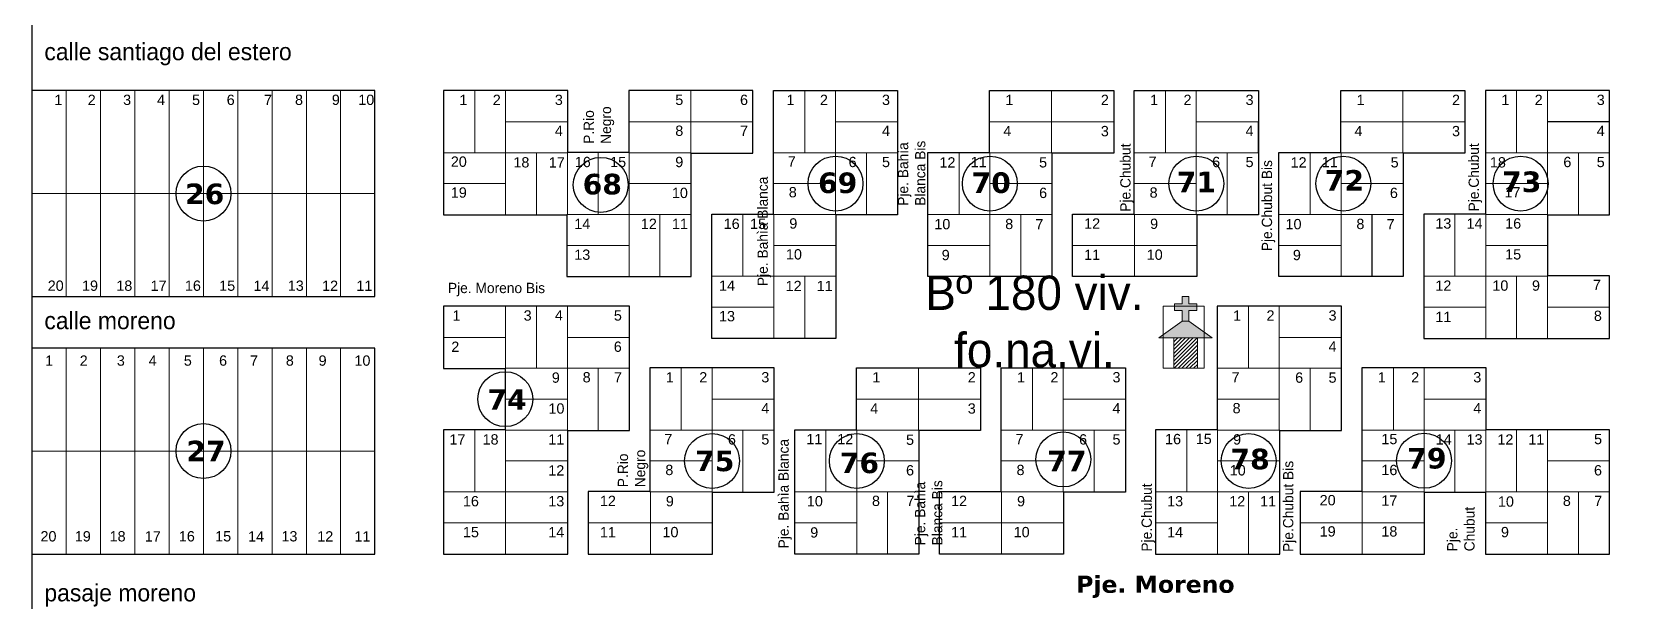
# Model space of a CAD drawing. Header units: millimetres. Extents: x 0 to 6558, y 60 to 10727.
# Drawn here: x 3200 to 3666.2, y 7743.6 to 7909.7 of the extents above; entities that cross this region are included whole.
import ezdxf

# ---------------------------------------------------------------- set-up
doc = ezdxf.new("R2010")
doc.units = ezdxf.units.MM
for name, color, linetype, lineweight in [('0 NOMBRE DE BARRIOS', 251, 'Continuous', 35), ('0 N° DE PARCELA', 255, 'Continuous', 25), ('0 SIG - PARCELAS', 252, 'Continuous', 18), ('EQUIPAMIENTOS', 10, 'Continuous', 18)]:
    doc.layers.add(name, color=color, linetype=linetype, lineweight=lineweight)
for name, color, linetype in [('0 NOMBRE DE CALLES', 255, 'Continuous'), ('0 N° DE MANZANA', 255, 'Continuous'), ('0 SIG - CHACRAS', 253, 'Continuous'), ('0 SIG - MANZANAS', 253, 'Continuous')]:
    doc.layers.add(name, color=color, linetype=linetype)
doc.styles.get("Standard").update_dxf_attribs({"font": 'arial.ttf'})
doc.styles.add('STYLE1', font='arial.ttf')

# ---------------------------------------------------------------- blocks, each defined once
blk = doc.blocks.new('IGLESIA')
at = {"linetype": 'Continuous'}
for points in [[(-4.8, 49.2), (-16.3, 49.2), (-16.3, 39.6), (-4.8, 39.6), (-4.8, 24), (4.8, 24), (4.8, 39.6), (16.3, 39.6), (16.3, 49.2), (4.8, 49.2), (4.8, 60), (-4.8, 60)], [(4.8, 24), (-4.8, 24), (-39, 0), (39, 0)]]:
    blk.add_hatch(color=256, dxfattribs=at).paths.add_polyline_path(points)
for p, q in [((-16.3, 49.2), (-16.3, 39.6)), ((-4.8, 49.2), (-16.3, 49.2)), ((-4.8, 60), (-4.8, 49.2)), ((-4.8, 60), (4.8, 60)), ((4.8, 60), (4.8, 49.2)), ((4.8, 49.2), (16.3, 49.2)), ((16.3, 49.2), (16.3, 39.6)), ((-4.8, 24), (-39, 0)), ((-4.8, 39.6), (-16.3, 39.6)), ((-4.8, 39.6), (-4.8, 24)), ((-4.8, 24), (4.8, 24)), ((4.8, 39.6), (16.3, 39.6)), ((4.8, 39.6), (4.8, 24)), ((4.8, 24), (39, 0)), ((-39, 0), (39, 0))]:
    blk.add_line(p, q, dxfattribs=at)

msp = doc.modelspace()

# ---------------------------------------------------------------- hatches: boundary and pattern name
at = {"layer": '0 SIG - PARCELAS'}
h = msp.add_hatch(dxfattribs=at)
h.set_pattern_fill('LINE', color=256, scale=0.25, angle=45, style=0)
h.set_pattern_definition([(45, (1176.1992, 9412.9126), (-0.561266, 0.561266), [])])
h.paths.add_polyline_path([(3539.779, 7820.605), (3532.879, 7820.605), (3532.879, 7811.705), (3539.779, 7811.705)])

# ---------------------------------------------------------------- linework, layer by layer
at = {"layer": '0 N° DE MANZANA'}
for centre in [(3249.979, 7862.605), (3365.825, 7865.129), (3434.279, 7865.505), (3479.279, 7865.505), (3539.479, 7865.505), (3582.336, 7865.505), (3634.024, 7865.505), (3337.979, 7802.705), (3249.979, 7787.605), (3398.279, 7784.705), (3440.479, 7784.705), (3500.692, 7785.157), (3554.729, 7784.705), (3605.879, 7784.768)]:
    msp.add_circle(centre, 8, dxfattribs=at)
at = {"layer": '0 SIG - CHACRAS'}
msp.add_lwpolyline([(3199.979, 7425.105), (4179.979, 7425.105), (4179.979, 8400.105), (3199.979, 8400.105)], close=True, dxfattribs=at)
at = {"layer": '0 SIG - MANZANAS'}
for points in [[(3199.979, 7832.605), (3299.979, 7832.605), (3299.979, 7892.605), (3199.979, 7892.605)], [(3373.979, 7892.605), (3373.979, 7874.605), (3356.179, 7874.605), (3356.179, 7892.605), (3319.979, 7892.605), (3319.979, 7856.405), (3355.979, 7856.405), (3355.979, 7838.405), (3392.179, 7838.405), (3392.179, 7874.405), (3410.179, 7874.405), (3410.179, 7892.605)], [(3416.179, 7892.605), (3452.379, 7892.605), (3452.379, 7856.405), (3434.379, 7856.405), (3434.379, 7820.405), (3398.179, 7820.405), (3398.179, 7856.605), (3416.179, 7856.605)], [(3461.179, 7874.605), (3479.179, 7874.605), (3479.179, 7892.605), (3515.379, 7892.605), (3515.379, 7874.405), (3497.379, 7874.405), (3497.379, 7838.405), (3461.179, 7838.405)], [(3557.579, 7856.405), (3539.579, 7856.405), (3539.579, 7838.405), (3503.379, 7838.405), (3503.379, 7856.605), (3521.379, 7856.605), (3521.379, 7892.605), (3557.579, 7892.605)], [(3563.579, 7874.605), (3581.579, 7874.605), (3581.579, 7892.605), (3617.779, 7892.605), (3617.779, 7874.405), (3599.779, 7874.405), (3599.779, 7838.405), (3563.579, 7838.405)], [(3605.779, 7820.405), (3659.979, 7820.405), (3659.979, 7838.605), (3641.979, 7838.605), (3641.979, 7856.405), (3659.979, 7856.405), (3659.979, 7892.605), (3623.779, 7892.605), (3623.779, 7856.605), (3605.779, 7856.605)], [(3356.179, 7793.605), (3374.179, 7793.605), (3374.179, 7829.805), (3319.979, 7829.805), (3319.979, 7811.605), (3337.979, 7811.605), (3337.979, 7793.805), (3319.979, 7793.805), (3319.979, 7757.605), (3356.179, 7757.605)], [(3563.779, 7793.605), (3581.779, 7793.605), (3581.779, 7829.805), (3545.579, 7829.805), (3545.579, 7793.805), (3527.579, 7793.805), (3527.579, 7757.605), (3563.779, 7757.605)], [(3199.979, 7757.605), (3299.979, 7757.605), (3299.979, 7817.605), (3199.979, 7817.605)], [(3362.179, 7757.605), (3398.379, 7757.605), (3398.379, 7775.605), (3416.379, 7775.605), (3416.379, 7811.805), (3380.179, 7811.805), (3380.179, 7775.805), (3362.179, 7775.805)], [(3422.379, 7793.805), (3440.379, 7793.805), (3440.379, 7811.805), (3476.579, 7811.805), (3476.579, 7793.605), (3458.579, 7793.605), (3458.579, 7757.605), (3422.379, 7757.605)], [(3518.779, 7775.605), (3500.779, 7775.605), (3500.779, 7757.605), (3464.579, 7757.605), (3464.579, 7775.805), (3482.579, 7775.805), (3482.579, 7811.805), (3518.779, 7811.805)], [(3587.779, 7775.805), (3569.779, 7775.805), (3569.779, 7757.605), (3605.979, 7757.605), (3605.979, 7775.605), (3623.779, 7775.605), (3623.779, 7757.605), (3659.979, 7757.605), (3659.979, 7793.805), (3623.979, 7793.805), (3623.979, 7811.805), (3587.779, 7811.805)]]:
    msp.add_lwpolyline(points, close=True, dxfattribs=at)
at = {"layer": '0 SIG - PARCELAS'}
msp.add_line((3392.179, 7874.505), (3374.079, 7874.505), dxfattribs=at)
for points in [[(3199.979, 7892.605), (3209.979, 7892.605), (3209.979, 7862.605), (3199.979, 7862.605)], [(3199.979, 7892.605), (3209.979, 7892.605), (3209.979, 7862.605), (3199.979, 7862.605)], [(3209.979, 7892.605), (3219.979, 7892.605), (3219.979, 7862.605), (3209.979, 7862.605)], [(3209.979, 7892.605), (3219.979, 7892.605), (3219.979, 7862.605), (3209.979, 7862.605)], [(3219.979, 7892.605), (3229.979, 7892.605), (3229.979, 7862.605), (3219.979, 7862.605)], [(3219.979, 7892.605), (3229.979, 7892.605), (3229.979, 7862.605), (3219.979, 7862.605)], [(3229.979, 7892.605), (3239.979, 7892.605), (3239.979, 7862.605), (3229.979, 7862.605)], [(3229.979, 7892.605), (3239.979, 7892.605), (3239.979, 7862.605), (3229.979, 7862.605)], [(3239.979, 7892.605), (3249.979, 7892.605), (3249.979, 7862.605), (3239.979, 7862.605)], [(3239.979, 7892.605), (3249.979, 7892.605), (3249.979, 7862.605), (3239.979, 7862.605)], [(3249.979, 7892.605), (3259.979, 7892.605), (3259.979, 7862.605), (3249.979, 7862.605)], [(3249.979, 7892.605), (3259.979, 7892.605), (3259.979, 7862.605), (3249.979, 7862.605)], [(3259.979, 7892.605), (3269.979, 7892.605), (3269.979, 7862.605), (3259.979, 7862.605)], [(3269.979, 7892.605), (3279.979, 7892.605), (3279.979, 7862.605), (3269.979, 7862.605)], [(3279.979, 7892.605), (3289.979, 7892.605), (3289.979, 7862.605), (3279.979, 7862.605)], [(3289.979, 7892.605), (3299.979, 7892.605), (3299.979, 7862.605), (3289.979, 7862.605)], [(3319.979, 7892.605), (3329.079, 7892.605), (3329.079, 7874.505), (3319.979, 7874.505)], [(3329.079, 7892.605), (3338.079, 7892.605), (3338.079, 7874.505), (3329.079, 7874.505)], [(3338.079, 7892.605), (3356.179, 7892.605), (3356.179, 7883.505), (3338.079, 7883.505)], [(3392.079, 7883.505), (3373.979, 7883.505), (3373.979, 7892.605), (3392.079, 7892.605)], [(3392.079, 7883.505), (3410.179, 7883.505), (3410.179, 7892.605), (3392.079, 7892.605)], [(3416.179, 7892.605), (3425.279, 7892.605), (3425.279, 7874.505), (3416.179, 7874.505)], [(3425.279, 7892.605), (3434.279, 7892.605), (3434.279, 7874.505), (3425.279, 7874.505)], [(3434.279, 7892.605), (3452.379, 7892.605), (3452.379, 7883.505), (3434.279, 7883.505)], [(3479.179, 7892.605), (3497.279, 7892.605), (3497.279, 7883.505), (3479.179, 7883.505)], [(3497.279, 7892.605), (3515.379, 7892.605), (3515.379, 7883.505), (3497.279, 7883.505)], [(3521.379, 7892.605), (3530.479, 7892.605), (3530.479, 7874.505), (3521.379, 7874.505)], [(3530.479, 7892.605), (3539.479, 7892.605), (3539.479, 7874.505), (3530.479, 7874.505)], [(3539.479, 7892.605), (3557.579, 7892.605), (3557.579, 7883.505), (3539.479, 7883.505)], [(3599.679, 7883.505), (3581.579, 7883.505), (3581.579, 7892.605), (3599.679, 7892.605)], [(3599.679, 7883.505), (3617.779, 7883.505), (3617.779, 7892.605), (3599.679, 7892.605)], [(3623.779, 7874.505), (3632.879, 7874.505), (3632.879, 7892.605), (3623.779, 7892.605)], [(3632.879, 7874.505), (3641.879, 7874.505), (3641.879, 7892.605), (3632.879, 7892.605)], [(3641.879, 7883.505), (3659.979, 7883.505), (3659.979, 7892.605), (3641.879, 7892.605)], [(3374.079, 7874.505), (3374.079, 7874.605), (3373.979, 7874.605), (3373.979, 7883.505), (3392.079, 7883.505), (3392.079, 7874.505)], [(3392.079, 7883.505), (3410.179, 7883.505), (3410.179, 7874.405), (3392.179, 7874.405), (3392.179, 7874.505), (3392.079, 7874.505)], [(3434.279, 7883.505), (3452.379, 7883.505), (3452.379, 7874.505), (3434.279, 7874.505)], [(3479.179, 7874.505), (3497.279, 7874.505), (3497.279, 7883.505), (3479.179, 7883.505)], [(3497.379, 7874.405), (3497.379, 7874.505), (3497.279, 7874.505), (3497.279, 7883.505), (3515.379, 7883.505), (3515.379, 7874.405)], [(3539.479, 7883.505), (3557.479, 7883.505), (3557.479, 7874.505), (3539.479, 7874.505)], [(3599.679, 7883.505), (3581.579, 7883.505), (3581.579, 7874.505), (3599.679, 7874.505)], [(3599.779, 7874.405), (3599.779, 7874.505), (3599.679, 7874.505), (3599.679, 7883.505), (3617.779, 7883.505), (3617.779, 7874.405)], [(3641.879, 7883.555), (3659.979, 7883.555), (3659.979, 7874.505), (3641.879, 7874.505)], [(3319.979, 7874.505), (3338.079, 7874.505), (3338.079, 7865.505), (3319.979, 7865.505)], [(3338.079, 7874.505), (3347.079, 7874.505), (3347.079, 7856.405), (3338.079, 7856.405)], [(3356.079, 7874.605), (3365.079, 7874.605), (3365.079, 7856.505), (3356.079, 7856.505)], [(3365.079, 7874.605), (3374.079, 7874.605), (3374.079, 7856.505), (3365.079, 7856.505)], [(3374.079, 7874.505), (3392.179, 7874.505), (3392.179, 7865.505), (3374.079, 7865.505)], [(3416.179, 7874.505), (3434.279, 7874.505), (3434.279, 7865.505), (3416.179, 7865.505)], [(3434.279, 7874.505), (3443.279, 7874.505), (3443.279, 7856.405), (3434.279, 7856.405)], [(3443.279, 7874.505), (3452.379, 7874.505), (3452.379, 7856.405), (3443.279, 7856.405)], [(3461.179, 7874.605), (3470.279, 7874.605), (3470.279, 7856.505), (3461.179, 7856.505)], [(3479.279, 7874.505), (3479.179, 7874.505), (3479.179, 7874.605), (3470.279, 7874.605), (3470.279, 7856.505), (3479.279, 7856.505)], [(3497.379, 7874.505), (3479.279, 7874.505), (3479.279, 7865.505), (3497.379, 7865.505)], [(3521.379, 7874.505), (3539.479, 7874.505), (3539.479, 7865.505), (3521.379, 7865.505)], [(3539.579, 7856.405), (3539.579, 7856.505), (3539.479, 7856.505), (3539.479, 7874.505), (3548.479, 7874.505), (3548.479, 7856.405)], [(3548.479, 7874.505), (3557.579, 7874.505), (3557.579, 7856.405), (3548.479, 7856.405)], [(3563.579, 7856.505), (3572.679, 7856.505), (3572.679, 7874.605), (3563.579, 7874.605)], [(3581.679, 7874.505), (3581.579, 7874.505), (3581.579, 7874.605), (3572.679, 7874.605), (3572.679, 7856.505), (3581.679, 7856.505)], [(3581.679, 7874.505), (3599.779, 7874.505), (3599.779, 7865.505), (3581.679, 7865.505)], [(3623.779, 7865.505), (3641.879, 7865.505), (3641.879, 7874.505), (3623.779, 7874.505)], [(3641.979, 7856.405), (3641.979, 7856.505), (3641.879, 7856.505), (3641.879, 7874.505), (3650.879, 7874.505), (3650.879, 7856.405)], [(3650.879, 7874.505), (3659.979, 7874.505), (3659.979, 7856.405), (3650.879, 7856.405)], [(3199.979, 7862.605), (3209.979, 7862.605), (3209.979, 7832.605), (3199.979, 7832.605)], [(3199.979, 7862.605), (3209.979, 7862.605), (3209.979, 7832.605), (3199.979, 7832.605)], [(3209.979, 7862.605), (3219.979, 7862.605), (3219.979, 7832.605), (3209.979, 7832.605)], [(3209.979, 7862.605), (3219.979, 7862.605), (3219.979, 7832.605), (3209.979, 7832.605)], [(3219.979, 7862.605), (3229.979, 7862.605), (3229.979, 7832.605), (3219.979, 7832.605)], [(3219.979, 7862.605), (3229.979, 7862.605), (3229.979, 7832.605), (3219.979, 7832.605)], [(3229.979, 7862.605), (3239.979, 7862.605), (3239.979, 7832.605), (3229.979, 7832.605)], [(3229.979, 7862.605), (3239.979, 7862.605), (3239.979, 7832.605), (3229.979, 7832.605)], [(3239.979, 7862.605), (3249.979, 7862.605), (3249.979, 7832.605), (3239.979, 7832.605)], [(3239.979, 7862.605), (3249.979, 7862.605), (3249.979, 7832.605), (3239.979, 7832.605)], [(3249.979, 7862.605), (3259.979, 7862.605), (3259.979, 7832.605), (3249.979, 7832.605)], [(3249.979, 7862.605), (3259.979, 7862.605), (3259.979, 7832.605), (3249.979, 7832.605)], [(3259.979, 7862.605), (3269.979, 7862.605), (3269.979, 7832.605), (3259.979, 7832.605)], [(3269.979, 7862.605), (3279.979, 7862.605), (3279.979, 7832.605), (3269.979, 7832.605)], [(3279.979, 7862.605), (3289.979, 7862.605), (3289.979, 7832.605), (3279.979, 7832.605)], [(3289.979, 7862.605), (3299.979, 7862.605), (3299.979, 7832.605), (3289.979, 7832.605)], [(3319.979, 7865.505), (3338.079, 7865.505), (3338.079, 7856.405), (3319.979, 7856.405)], [(3374.079, 7865.505), (3392.179, 7865.505), (3392.179, 7856.505), (3374.079, 7856.505)], [(3416.179, 7865.505), (3434.279, 7865.505), (3434.279, 7856.505), (3416.179, 7856.505)], [(3479.279, 7865.505), (3497.379, 7865.505), (3497.379, 7856.505), (3479.279, 7856.505)], [(3521.379, 7856.505), (3539.479, 7856.505), (3539.479, 7865.505), (3521.379, 7865.505)], [(3581.679, 7865.505), (3599.779, 7865.505), (3599.779, 7856.505), (3581.679, 7856.505)], [(3623.779, 7856.505), (3641.879, 7856.505), (3641.879, 7865.505), (3623.779, 7865.505)], [(3355.979, 7856.505), (3374.079, 7856.505), (3374.079, 7847.505), (3355.979, 7847.505)], [(3374.079, 7856.505), (3383.079, 7856.505), (3383.079, 7838.405), (3374.079, 7838.405)], [(3383.079, 7838.405), (3392.179, 7838.405), (3392.179, 7856.505), (3383.079, 7856.505)], [(3398.179, 7856.605), (3407.279, 7856.605), (3407.279, 7838.505), (3398.179, 7838.505)], [(3407.279, 7856.605), (3416.179, 7856.605), (3416.179, 7856.505), (3416.279, 7856.505), (3416.279, 7838.505), (3407.279, 7838.505)], [(3416.279, 7856.505), (3434.379, 7856.505), (3434.379, 7847.505), (3416.279, 7847.505)], [(3461.179, 7856.505), (3479.279, 7856.505), (3479.279, 7847.505), (3461.179, 7847.505)], [(3479.279, 7856.505), (3488.279, 7856.505), (3488.279, 7838.405), (3479.279, 7838.405)], [(3497.379, 7856.505), (3488.279, 7856.505), (3488.279, 7838.405), (3497.379, 7838.405)], [(3521.479, 7847.505), (3521.479, 7856.505), (3521.379, 7856.505), (3521.379, 7856.605), (3503.379, 7856.605), (3503.379, 7847.505)], [(3521.479, 7847.505), (3539.579, 7847.505), (3539.579, 7856.505), (3521.479, 7856.505)], [(3581.679, 7847.505), (3563.579, 7847.505), (3563.579, 7856.505), (3581.679, 7856.505)], [(3581.679, 7838.405), (3590.729, 7838.405), (3590.729, 7856.505), (3581.679, 7856.505)], [(3590.679, 7838.405), (3599.779, 7838.405), (3599.779, 7856.505), (3590.679, 7856.505)], [(3605.779, 7856.605), (3614.879, 7856.605), (3614.879, 7838.505), (3605.779, 7838.505)], [(3623.879, 7856.505), (3623.779, 7856.505), (3623.779, 7856.605), (3614.879, 7856.605), (3614.879, 7838.505), (3623.879, 7838.505)], [(3623.879, 7856.505), (3641.979, 7856.505), (3641.979, 7847.505), (3623.879, 7847.505)], [(3374.079, 7847.505), (3355.979, 7847.505), (3355.979, 7838.405), (3374.079, 7838.405)], [(3416.279, 7847.505), (3434.379, 7847.505), (3434.379, 7838.505), (3416.279, 7838.505)], [(3479.279, 7847.505), (3461.179, 7847.505), (3461.179, 7838.405), (3479.279, 7838.405)], [(3521.479, 7847.505), (3503.379, 7847.505), (3503.379, 7838.405), (3521.479, 7838.405)], [(3521.479, 7847.505), (3539.579, 7847.505), (3539.579, 7838.405), (3521.479, 7838.405)], [(3581.679, 7847.505), (3563.579, 7847.505), (3563.579, 7838.405), (3581.679, 7838.405)], [(3623.879, 7847.505), (3641.979, 7847.505), (3641.979, 7838.505), (3623.879, 7838.505)], [(3398.179, 7838.505), (3416.279, 7838.505), (3416.279, 7829.505), (3398.179, 7829.505)], [(3425.279, 7838.505), (3416.279, 7838.505), (3416.279, 7820.405), (3425.279, 7820.405)], [(3425.279, 7838.505), (3434.379, 7838.505), (3434.379, 7820.405), (3425.279, 7820.405)], [(3605.779, 7838.505), (3623.879, 7838.505), (3623.879, 7829.505), (3605.779, 7829.505)], [(3632.879, 7838.505), (3623.879, 7838.505), (3623.879, 7820.405), (3632.879, 7820.405)], [(3632.879, 7838.505), (3641.879, 7838.505), (3641.879, 7820.405), (3632.879, 7820.405)], [(3641.979, 7838.605), (3641.979, 7838.505), (3641.879, 7838.505), (3641.879, 7829.505), (3659.979, 7829.505), (3659.979, 7838.605)], [(3338.079, 7820.705), (3319.979, 7820.705), (3319.979, 7829.805), (3338.079, 7829.805)], [(3338.079, 7811.705), (3347.079, 7811.705), (3347.079, 7829.805), (3338.079, 7829.805)], [(3347.079, 7829.805), (3356.079, 7829.805), (3356.079, 7811.705), (3347.079, 7811.705)], [(3356.079, 7820.705), (3374.179, 7820.705), (3374.179, 7829.805), (3356.079, 7829.805)], [(3398.179, 7829.505), (3416.279, 7829.505), (3416.279, 7820.405), (3398.179, 7820.405)], [(3529.779, 7829.805), (3541.779, 7829.805), (3541.779, 7811.705), (3529.779, 7811.705)], [(3554.679, 7811.705), (3545.579, 7811.705), (3545.579, 7829.805), (3554.679, 7829.805)], [(3554.679, 7811.705), (3563.679, 7811.705), (3563.679, 7829.805), (3554.679, 7829.805)], [(3563.679, 7829.805), (3581.779, 7829.805), (3581.779, 7820.705), (3563.679, 7820.705)], [(3605.779, 7829.505), (3623.879, 7829.505), (3623.879, 7820.405), (3605.779, 7820.405)], [(3641.879, 7820.405), (3659.979, 7820.405), (3659.979, 7829.505), (3641.879, 7829.505)], [(3337.979, 7811.605), (3337.979, 7811.705), (3338.079, 7811.705), (3338.079, 7820.705), (3319.979, 7820.705), (3319.979, 7811.605)], [(3356.079, 7820.705), (3374.179, 7820.705), (3374.179, 7811.705), (3356.079, 7811.705)], [(3532.879, 7811.705), (3539.779, 7811.705), (3539.779, 7820.605), (3532.879, 7820.605)], [(3563.679, 7820.705), (3581.779, 7820.705), (3581.779, 7811.705), (3563.679, 7811.705)], [(3199.979, 7817.605), (3209.979, 7817.605), (3209.979, 7787.605), (3199.979, 7787.605)], [(3199.979, 7817.605), (3209.979, 7817.605), (3209.979, 7787.605), (3199.979, 7787.605)], [(3209.979, 7817.605), (3219.979, 7817.605), (3219.979, 7787.605), (3209.979, 7787.605)], [(3209.979, 7817.605), (3219.979, 7817.605), (3219.979, 7787.605), (3209.979, 7787.605)], [(3219.979, 7817.605), (3229.979, 7817.605), (3229.979, 7787.605), (3219.979, 7787.605)], [(3219.979, 7817.605), (3229.979, 7817.605), (3229.979, 7787.605), (3219.979, 7787.605)], [(3229.979, 7817.605), (3239.979, 7817.605), (3239.979, 7787.605), (3229.979, 7787.605)], [(3229.979, 7817.605), (3239.979, 7817.605), (3239.979, 7787.605), (3229.979, 7787.605)], [(3239.979, 7817.605), (3249.979, 7817.605), (3249.979, 7787.605), (3239.979, 7787.605)], [(3239.979, 7817.605), (3249.979, 7817.605), (3249.979, 7787.605), (3239.979, 7787.605)], [(3249.979, 7817.605), (3259.979, 7817.605), (3259.979, 7787.605), (3249.979, 7787.605)], [(3249.979, 7817.605), (3259.979, 7817.605), (3259.979, 7787.605), (3249.979, 7787.605)], [(3259.979, 7817.605), (3269.979, 7817.605), (3269.979, 7787.605), (3259.979, 7787.605)], [(3269.979, 7817.605), (3279.979, 7817.605), (3279.979, 7787.605), (3269.979, 7787.605)], [(3279.979, 7817.605), (3289.979, 7817.605), (3289.979, 7787.605), (3279.979, 7787.605)], [(3289.979, 7817.605), (3299.979, 7817.605), (3299.979, 7787.605), (3289.979, 7787.605)], [(3337.979, 7811.705), (3356.079, 7811.705), (3356.079, 7802.705), (3337.979, 7802.705)], [(3356.079, 7793.605), (3365.079, 7793.605), (3365.079, 7811.705), (3356.079, 7811.705)], [(3365.079, 7811.705), (3374.179, 7811.705), (3374.179, 7793.605), (3365.079, 7793.605)], [(3380.179, 7811.805), (3389.279, 7811.805), (3389.279, 7793.705), (3380.179, 7793.705)], [(3389.279, 7811.805), (3398.279, 7811.805), (3398.279, 7793.705), (3389.279, 7793.705)], [(3398.279, 7802.755), (3416.379, 7802.755), (3416.379, 7811.805), (3398.279, 7811.805)], [(3440.379, 7802.705), (3458.479, 7802.705), (3458.479, 7811.805), (3440.379, 7811.805)], [(3458.479, 7802.705), (3476.579, 7802.705), (3476.579, 7811.805), (3458.479, 7811.805)], [(3482.579, 7811.805), (3491.679, 7811.805), (3491.679, 7793.705), (3482.579, 7793.705)], [(3491.679, 7811.805), (3500.679, 7811.805), (3500.679, 7793.705), (3491.679, 7793.705)], [(3518.779, 7811.805), (3500.679, 7811.805), (3500.679, 7802.705), (3518.779, 7802.705)], [(3545.579, 7811.705), (3563.679, 7811.705), (3563.679, 7802.705), (3545.579, 7802.705)], [(3563.779, 7793.605), (3563.779, 7793.705), (3563.679, 7793.705), (3563.679, 7811.705), (3572.679, 7811.705), (3572.679, 7793.605)], [(3572.679, 7793.605), (3581.779, 7793.605), (3581.779, 7811.705), (3572.679, 7811.705)], [(3587.779, 7793.705), (3596.929, 7793.705), (3596.929, 7811.805), (3587.779, 7811.805)], [(3596.929, 7793.705), (3605.879, 7793.705), (3605.879, 7811.805), (3596.929, 7811.805)], [(3605.879, 7802.705), (3623.979, 7802.705), (3623.979, 7811.805), (3605.879, 7811.805)], [(3337.979, 7793.705), (3356.079, 7793.705), (3356.079, 7802.705), (3337.979, 7802.705)], [(3398.279, 7802.755), (3416.379, 7802.755), (3416.379, 7793.705), (3398.279, 7793.705)], [(3440.379, 7793.705), (3458.479, 7793.705), (3458.479, 7802.705), (3440.379, 7802.705)], [(3500.679, 7802.705), (3518.779, 7802.705), (3518.779, 7793.705), (3500.679, 7793.705)], [(3545.579, 7793.705), (3563.679, 7793.705), (3563.679, 7802.705), (3545.579, 7802.705)], [(3623.979, 7793.805), (3623.879, 7793.805), (3623.879, 7793.705), (3605.879, 7793.705), (3605.879, 7802.705), (3623.979, 7802.705)], [(3319.979, 7775.705), (3329.079, 7775.705), (3329.079, 7793.805), (3319.979, 7793.805)], [(3338.079, 7793.705), (3337.979, 7793.705), (3337.979, 7793.805), (3329.079, 7793.805), (3329.079, 7775.705), (3338.079, 7775.705)], [(3338.079, 7793.705), (3356.179, 7793.705), (3356.179, 7784.705), (3338.079, 7784.705)], [(3398.279, 7784.705), (3380.179, 7784.705), (3380.179, 7793.705), (3398.279, 7793.705)], [(3398.379, 7775.605), (3398.379, 7775.705), (3398.279, 7775.705), (3398.279, 7793.705), (3407.279, 7793.705), (3407.279, 7775.605)], [(3407.279, 7793.705), (3416.379, 7793.705), (3416.379, 7775.605), (3407.279, 7775.605)], [(3422.379, 7775.705), (3431.479, 7775.705), (3431.479, 7793.805), (3422.379, 7793.805)], [(3440.479, 7793.705), (3440.379, 7793.705), (3440.379, 7793.805), (3431.479, 7793.805), (3431.479, 7775.705), (3440.479, 7775.705)], [(3458.579, 7793.705), (3440.479, 7793.705), (3440.479, 7784.705), (3458.579, 7784.705)], [(3482.579, 7784.705), (3500.679, 7784.705), (3500.679, 7793.705), (3482.579, 7793.705)], [(3500.779, 7775.605), (3500.779, 7775.705), (3500.679, 7775.705), (3500.679, 7793.705), (3509.679, 7793.705), (3509.679, 7775.605)], [(3509.679, 7793.705), (3518.779, 7793.705), (3518.779, 7775.605), (3509.679, 7775.605)], [(3527.579, 7793.805), (3536.679, 7793.805), (3536.679, 7775.705), (3527.579, 7775.705)], [(3545.679, 7793.705), (3545.579, 7793.705), (3545.579, 7793.805), (3536.679, 7793.805), (3536.679, 7775.705), (3545.679, 7775.705)], [(3545.679, 7793.705), (3563.779, 7793.705), (3563.779, 7784.705), (3545.679, 7784.705)], [(3587.779, 7784.705), (3605.879, 7784.705), (3605.879, 7793.705), (3587.779, 7793.705)], [(3605.879, 7775.605), (3614.879, 7775.605), (3614.879, 7793.705), (3605.879, 7793.705)], [(3623.879, 7775.605), (3614.879, 7775.605), (3614.879, 7793.705), (3623.879, 7793.705)], [(3623.879, 7793.805), (3632.879, 7793.805), (3632.879, 7775.705), (3623.879, 7775.705)], [(3641.879, 7793.805), (3632.879, 7793.805), (3632.879, 7775.705), (3641.879, 7775.705)], [(3641.879, 7784.705), (3659.979, 7784.705), (3659.979, 7793.805), (3641.879, 7793.805)], [(3199.979, 7787.605), (3209.979, 7787.605), (3209.979, 7757.605), (3199.979, 7757.605)], [(3199.979, 7787.605), (3209.979, 7787.605), (3209.979, 7757.605), (3199.979, 7757.605)], [(3209.979, 7787.605), (3219.979, 7787.605), (3219.979, 7757.605), (3209.979, 7757.605)], [(3209.979, 7787.605), (3219.979, 7787.605), (3219.979, 7757.605), (3209.979, 7757.605)], [(3219.979, 7787.605), (3229.979, 7787.605), (3229.979, 7757.605), (3219.979, 7757.605)], [(3219.979, 7787.605), (3229.979, 7787.605), (3229.979, 7757.605), (3219.979, 7757.605)], [(3229.979, 7787.605), (3239.979, 7787.605), (3239.979, 7757.605), (3229.979, 7757.605)], [(3229.979, 7787.605), (3239.979, 7787.605), (3239.979, 7757.605), (3229.979, 7757.605)], [(3239.979, 7787.605), (3249.979, 7787.605), (3249.979, 7757.605), (3239.979, 7757.605)], [(3239.979, 7787.605), (3249.979, 7787.605), (3249.979, 7757.605), (3239.979, 7757.605)], [(3249.979, 7787.605), (3259.979, 7787.605), (3259.979, 7757.605), (3249.979, 7757.605)], [(3249.979, 7787.605), (3259.979, 7787.605), (3259.979, 7757.605), (3249.979, 7757.605)], [(3259.979, 7787.605), (3269.979, 7787.605), (3269.979, 7757.605), (3259.979, 7757.605)], [(3269.979, 7787.605), (3279.979, 7787.605), (3279.979, 7757.605), (3269.979, 7757.605)], [(3279.979, 7787.605), (3289.979, 7787.605), (3289.979, 7757.605), (3279.979, 7757.605)], [(3289.979, 7787.605), (3299.979, 7787.605), (3299.979, 7757.605), (3289.979, 7757.605)], [(3356.179, 7775.705), (3338.079, 7775.705), (3338.079, 7784.705), (3356.179, 7784.705)], [(3380.179, 7775.705), (3398.279, 7775.705), (3398.279, 7784.705), (3380.179, 7784.705)], [(3440.479, 7775.705), (3458.579, 7775.705), (3458.579, 7784.705), (3440.479, 7784.705)], [(3482.579, 7775.705), (3500.679, 7775.705), (3500.679, 7784.705), (3482.579, 7784.705)], [(3545.679, 7784.705), (3563.779, 7784.705), (3563.779, 7775.705), (3545.679, 7775.705)], [(3587.779, 7775.705), (3605.879, 7775.705), (3605.879, 7784.705), (3587.779, 7784.705)], [(3641.879, 7775.705), (3659.979, 7775.705), (3659.979, 7784.705), (3641.879, 7784.705)], [(3319.979, 7766.705), (3338.079, 7766.705), (3338.079, 7775.705), (3319.979, 7775.705)], [(3356.179, 7775.705), (3338.079, 7775.705), (3338.079, 7766.705), (3356.179, 7766.705)], [(3380.279, 7775.705), (3380.179, 7775.705), (3380.179, 7775.805), (3362.179, 7775.805), (3362.179, 7766.705), (3380.279, 7766.705)], [(3380.279, 7775.705), (3398.379, 7775.705), (3398.379, 7766.705), (3380.279, 7766.705)], [(3440.479, 7775.705), (3422.379, 7775.705), (3422.379, 7766.705), (3440.479, 7766.705)], [(3440.479, 7775.705), (3449.479, 7775.705), (3449.479, 7757.605), (3440.479, 7757.605)], [(3449.479, 7775.705), (3458.579, 7775.705), (3458.579, 7757.605), (3449.479, 7757.605)], [(3482.579, 7775.805), (3482.579, 7775.705), (3482.679, 7775.705), (3482.679, 7766.705), (3464.579, 7766.705), (3464.579, 7775.805)], [(3500.779, 7775.705), (3482.679, 7775.705), (3482.679, 7766.705), (3500.779, 7766.705)], [(3527.579, 7775.705), (3545.679, 7775.705), (3545.679, 7766.705), (3527.579, 7766.705)], [(3545.679, 7757.605), (3554.679, 7757.605), (3554.679, 7775.705), (3545.679, 7775.705)], [(3554.679, 7757.605), (3563.779, 7757.605), (3563.779, 7775.705), (3554.679, 7775.705)], [(3587.879, 7775.705), (3587.779, 7775.705), (3587.779, 7775.805), (3569.779, 7775.805), (3569.779, 7766.705), (3587.879, 7766.705)], [(3605.979, 7775.605), (3605.879, 7775.605), (3605.879, 7775.705), (3587.879, 7775.705), (3587.879, 7766.705), (3605.979, 7766.705)], [(3623.879, 7775.705), (3623.879, 7775.605), (3623.779, 7775.605), (3623.779, 7766.705), (3641.879, 7766.705), (3641.879, 7775.705)], [(3641.879, 7757.605), (3650.879, 7757.605), (3650.879, 7775.705), (3641.879, 7775.705)], [(3650.879, 7757.605), (3659.979, 7757.605), (3659.979, 7775.705), (3650.879, 7775.705)], [(3319.979, 7757.605), (3338.079, 7757.605), (3338.079, 7766.705), (3319.979, 7766.705)], [(3356.179, 7766.705), (3338.079, 7766.705), (3338.079, 7757.605), (3356.179, 7757.605)], [(3362.179, 7757.605), (3380.279, 7757.605), (3380.279, 7766.705), (3362.179, 7766.705)], [(3380.279, 7766.705), (3398.379, 7766.705), (3398.379, 7757.605), (3380.279, 7757.605)], [(3440.479, 7766.705), (3422.379, 7766.705), (3422.379, 7757.605), (3440.479, 7757.605)], [(3482.679, 7757.605), (3464.579, 7757.605), (3464.579, 7766.705), (3482.679, 7766.705)], [(3500.779, 7766.705), (3482.679, 7766.705), (3482.679, 7757.605), (3500.779, 7757.605)], [(3527.579, 7766.705), (3545.679, 7766.705), (3545.679, 7757.605), (3527.579, 7757.605)], [(3569.779, 7757.605), (3587.879, 7757.605), (3587.879, 7766.705), (3569.779, 7766.705)], [(3587.879, 7757.605), (3605.979, 7757.605), (3605.979, 7766.705), (3587.879, 7766.705)], [(3623.779, 7757.605), (3641.879, 7757.605), (3641.879, 7766.705), (3623.779, 7766.705)]]:
    msp.add_lwpolyline(points, close=True, dxfattribs=at)
for points in [[(3356.079, 7874.505), (3356.079, 7874.605), (3356.179, 7874.605), (3356.179, 7883.505), (3338.079, 7883.505), (3338.079, 7874.505), (3356.079, 7874.505)], [(3458.579, 7793.605), (3458.579, 7793.705), (3458.479, 7793.705), (3458.479, 7802.705), (3476.579, 7802.705), (3476.579, 7793.605), (3458.579, 7793.605)]]:
    msp.add_lwpolyline(points, dxfattribs=at)

# ---------------------------------------------------------------- block references
at = {"layer": 'EQUIPAMIENTOS', "linetype": 'Continuous', "xscale": 0.2000000000007276, "yscale": 0.2000000000007276, "zscale": 0.2000000000007276}
msp.add_blockref('IGLESIA', (3536.329, 7820.605), dxfattribs=at)

# ---------------------------------------------------------------- texts
at = {"layer": '0 NOMBRE DE BARRIOS', "linetype": 'Continuous', "lineweight": 25, "insert": (3492.265, 7825.293), "char_height": 10, "width": 338.88889, "attachment_point": 5}
msp.add_mtext('{\\fBankGothic Lt BT|b0|i0|c0|p34;Bº 180 viv.\\Pfo.na.vi.}', dxfattribs=at)
at = {"layer": '0 NOMBRE DE CALLES', "linetype": 'Continuous', "width": 783.33333, "attachment_point": 4}
for s, insert, char_height in [('\\pt10;{\\fBankGothic Lt BT|b0|i0|c0|p34;calle santiago del estero}', (3203.593, 7903.183), 5), ('\\pt6;{\\fBankGothic Lt BT|b0|i0|c0|p34;Pje. Moreno Bis}', (3321.262, 7834.65), 3), ('\\pt10;{\\fBankGothic Lt BT|b0|i0|c0|p34;calle moreno}', (3203.593, 7825.564), 5), ('\\pt10;{\\fBankGothic Lt BT|b0|i0|c0|p34;pasaje moreno}', (3203.593, 7745.564), 5), ('\\pt10;{\\fVerdana|b1|i0|c0|p34;Pje. Moreno}', (3504.444, 7748.075), 5)]:
    msp.add_mtext(s, dxfattribs=dict(at, insert=insert, char_height=char_height))
at = {"layer": '0 NOMBRE DE CALLES', "linetype": 'Continuous', "char_height": 3, "width": 783.33333, "attachment_point": 4, "rotation": 90}
for s, insert in [('\\pt6;{\\fBankGothic Lt BT|b0|i0|c0|p34;P.Rio\\PNegro}', (3365.291, 7877.072)), ('\\pt6;{\\fBankGothic Lt BT|b0|i0|c0|p34;Pje. Bahìa \\PBlanca Bis}', (3456.49, 7859.037)), ('\\pt6;{\\fBankGothic Lt BT|b0|i0|c0|p34;Pje.Chubut}', (3519.258, 7857.307)), ('\\pt6;{\\fBankGothic Lt BT|b0|i0|c0|p34;Pje.Chubut}', (3620.82, 7857.397)), ('\\pt6;{\\fBankGothic Lt BT|b0|i0|c0|p34;Pje.Chubut Bis}', (3560.52, 7845.813)), ('\\pt6;{\\fBankGothic Lt BT|b0|i0|c0|p34;Pje. Bahìa Blanca}', (3413.482, 7835.643)), ('\\pt6;{\\fBankGothic Lt BT|b0|i0|c0|p34;Pje. Bahìa Blanca}', (3419.582, 7759.243)), ('\\pt6;{\\fBankGothic Lt BT|b0|i0|c0|p34;P.Rio\\PNegro}', (3375.23, 7777.058)), ('\\pt6;{\\fBankGothic Lt BT|b0|i0|c0|p34;Pje.Chubut Bis}', (3566.72, 7758.213)), ('\\pt6;{\\fBankGothic Lt BT|b0|i0|c0|p34;Pje. Bahìa \\PBlanca Bis}', (3461.445, 7760.137)), ('\\pt6;{\\fBankGothic Lt BT|b0|i0|c0|p34;Pje.Chubut}', (3525.458, 7758.307)), ('\\pt6;{\\fBankGothic Lt BT|b0|i0|c0|p34;Pje.\\PChubut}', (3616.631, 7758.397))]:
    msp.add_mtext(s, dxfattribs=dict(at, insert=insert))
at = {"layer": '0 N° DE MANZANA', "char_height": 6, "attachment_point": 4}
for s, insert, width in [('{\\fVerdana|b1|i0|c0|p34;26}', (3244.607, 7862.459), 336.87934), ('{\\fVerdana|b1|i0|c0|p34;68}', (3360.546, 7865.298), 335.36669), ('{\\fVerdana|b1|i0|c0|p34;69}', (3429.175, 7865.69), 335.50197), ('{\\fVerdana|b1|i0|c0|p34;70}', (3473.947, 7865.724), 336.44794), ('{\\fVerdana|b1|i0|c0|p34;71}', (3533.75, 7865.978), 336.48911), ('{\\fVerdana|b1|i0|c0|p34;72}', (3576.913, 7866.437), 335.48863), ('{\\fVerdana|b1|i0|c0|p34;73}', (3628.621, 7865.969), 336.88585), ('{\\fVerdana|b1|i0|c0|p34;74}', (3332.783, 7802.624), 338.88889), ('{\\fVerdana|b1|i0|c0|p34;27}', (3244.979, 7787.605), 338.88889), ('{\\fVerdana|b1|i0|c0|p34;75}', (3393.327, 7784.691), 338.88889), ('{\\fVerdana|b1|i0|c0|p34;76}', (3435.508, 7784.112), 338.88889), ('{\\fVerdana|b1|i0|c0|p34;77}', (3496.013, 7784.705), 338.88889), ('{\\fVerdana|b1|i0|c0|p34;78}', (3549.423, 7785.227), 338.88889), ('{\\fVerdana|b1|i0|c0|p34;79}', (3600.984, 7785.461), 338.88889)]:
    msp.add_mtext(s, dxfattribs=dict(at, insert=insert, width=width))
at = {"layer": '0 N° DE PARCELA', "char_height": 3, "attachment_point": 4, "style": 'STYLE1'}
for s, insert in [('1', (3206.498, 7889.877)), ('2', (3216.236, 7889.877)), ('3', (3226.55, 7889.877)), ('4', (3236.435, 7889.877)), ('5', (3246.649, 7889.877)), ('6', (3256.757, 7889.891)), ('7', (3267.645, 7889.891)), ('8', (3276.675, 7889.891)), ('9', (3287.415, 7889.891)), ('10', (3295.117, 7889.891)), ('1', (3324.598, 7889.877)), ('2', (3334.336, 7889.877)), ('3', (3352.436, 7889.877)), ('5', (3387.55, 7889.877)), ('6', (3406.436, 7889.877)), ('1', (3419.986, 7889.877)), ('2', (3429.725, 7889.877)), ('3', (3447.825, 7889.877)), ('1', (3483.798, 7889.877)), ('2', (3511.636, 7889.877)), ('1', (3525.998, 7889.877)), ('2', (3535.736, 7889.877)), ('3', (3553.836, 7889.877)), ('1', (3586.198, 7889.877)), ('2', (3614.036, 7889.877)), ('1', (3628.398, 7889.877)), ('2', (3638.136, 7889.877)), ('3', (3656.236, 7889.877)), ('4', (3352.436, 7880.877)), ('8', (3387.55, 7880.877)), ('7', (3406.436, 7880.877)), ('4', (3447.825, 7880.877)), ('4', (3483.192, 7880.827)), ('3', (3511.636, 7880.777)), ('4', (3553.836, 7880.877)), ('4', (3585.592, 7880.827)), ('3', (3614.036, 7880.777)), ('4', (3656.236, 7880.877)), ('20', (3322.101, 7871.877)), ('18', (3340.357, 7871.677)), ('17', (3350.668, 7871.677)), ('16', (3358.257, 7871.777)), ('15', (3368.568, 7871.777)), ('9', (3387.55, 7871.777)), ('7', (3420.36, 7871.977)), ('6', (3438.086, 7871.777)), ('5', (3447.825, 7871.777)), ('12', (3464.57, 7871.677)), ('11', (3473.67, 7871.777)), ('5', (3493.636, 7871.677)), ('7', (3525.56, 7871.877)), ('6', (3544.098, 7871.777)), ('5', (3553.836, 7871.777)), ('12', (3566.97, 7871.677)), ('11', (3576.07, 7871.777)), ('5', (3596.136, 7871.677)), ('18', (3625.075, 7871.677)), ('6', (3646.498, 7871.777)), ('5', (3656.236, 7871.777)), ('19', (3322.101, 7862.877)), ('10', (3386.568, 7862.777)), ('8', (3420.65, 7862.977)), ('6', (3493.636, 7862.777)), ('8', (3525.85, 7862.877)), ('6', (3595.922, 7862.777)), ('17', (3629.337, 7862.977)), ('14', (3358.101, 7853.777)), ('12', (3377.518, 7853.777)), ('11', (3386.568, 7853.777)), ('16', (3401.668, 7853.777)), ('15', (3409.357, 7853.777)), ('9', (3420.8, 7853.877)), ('10', (3463.091, 7853.677)), ('8', (3483.75, 7853.727)), ('7', (3492.56, 7853.677)), ('12', (3506.77, 7853.877)), ('9', (3526, 7853.777)), ('10', (3565.491, 7853.677)), ('8', (3586.15, 7853.727)), ('7', (3594.96, 7853.677)), ('13', (3609.17, 7853.877)), ('14', (3618.27, 7853.877)), ('16', (3629.537, 7853.877)), ('13', (3358.101, 7844.777)), ('10', (3419.818, 7844.877)), ('9', (3465.235, 7844.677)), ('11', (3506.77, 7844.777)), ('10', (3525.018, 7844.777)), ('9', (3567.635, 7844.677)), ('15', (3629.537, 7844.877)), ('20', (3204.57, 7835.748)), ('{\\fArial|b0|i0|c238|p34;1}9', (3214.57, 7835.748)), ('{\\fArial|b0|i0|c238|p34;1}8', (3224.57, 7835.748)), ('{\\fArial|b0|i0|c238|p34;1}7', (3234.57, 7835.748)), ('{\\fArial|b0|i0|c238|p34;1}6', (3244.57, 7835.748)), ('{\\fArial|b0|i0|c238|p34;1}5', (3254.57, 7835.748)), ('{\\fArial|b0|i0|c238|p34;1}4', (3264.57, 7835.748)), ('{\\fArial|b0|i0|c238|p34;1}3', (3274.57, 7835.748)), ('{\\fArial|b0|i0|c238|p34;1}2', (3284.57, 7835.748)), ('{\\fArial|b0|i0|c238|p34;1}1', (3294.57, 7835.748)), ('14', (3400.301, 7835.777)), ('12', (3419.718, 7835.677)), ('11', (3428.768, 7835.677)), ('12', (3609.17, 7835.777)), ('10', (3625.791, 7835.777)), ('9', (3637.35, 7835.777)), ('7', (3655.11, 7835.977)), ('1', (3322.58, 7827.077)), ('3', (3343.336, 7827.077)), ('4', (3352.436, 7827.13)), ('5', (3369.65, 7827.077)), ('13', (3400.301, 7826.877)), ('1', (3550.198, 7827.077)), ('2', (3559.936, 7827.077)), ('3', (3578.036, 7827.077)), ('8', (3655.4, 7826.977)), ('11', (3609.17, 7826.677)), ('2', (3322.243, 7817.977)), ('6', (3369.625, 7817.977)), ('4', (3578.036, 7818.077)), ('1', (3203.816, 7813.936)), ('2', (3213.896, 7813.936)), ('3', (3224.724, 7813.936)), ('4', (3233.986, 7813.936)), ('5', (3244.26, 7813.936)), ('6', (3254.532, 7813.936)), ('7', (3263.544, 7813.936)), ('8', (3273.997, 7813.936)), ('9', (3283.55, 7813.936)), ('10', (3294.003, 7813.936)), ('9', (3351.55, 7808.977)), ('8', (3360.55, 7809.077)), ('7', (3369.696, 7809.077)), ('1', (3384.798, 7809.077)), ('2', (3394.536, 7809.077)), ('3', (3412.636, 7809.077)), ('1', (3444.998, 7809.077)), ('2', (3472.836, 7809.077)), ('1', (3487.198, 7809.077)), ('2', (3496.936, 7809.077)), ('3', (3515.036, 7809.077)), ('7', (3549.76, 7809.077)), ('6', (3568.298, 7808.977)), ('5', (3578.036, 7808.977)), ('1', (3592.398, 7809.077)), ('2', (3602.136, 7809.077)), ('3', (3620.236, 7809.077)), ('10', (3350.568, 7799.977)), ('4', (3412.636, 7800.077)), ('4', (3444.392, 7800.027)), ('3', (3472.836, 7799.977)), ('4', (3515.036, 7800.077)), ('8', (3550.05, 7800.077)), ('4', (3620.236, 7800.077)), ('17', (3321.697, 7790.977)), ('18', (3331.357, 7790.977)), ('11', (3350.52, 7790.977)), ('7', (3384.36, 7791.077)), ('6', (3402.898, 7790.977)), ('5', (3412.636, 7790.977)), ('11', (3425.77, 7791.077)), ('12', (3434.77, 7791.077)), ('5', (3454.836, 7790.877)), ('7', (3486.76, 7791.077)), ('6', (3505.298, 7790.977)), ('5', (3515.036, 7790.977)), ('16', (3530.361, 7791.077)), ('15', (3539.312, 7791.127)), ('9', (3550.2, 7790.977)), ('15', (3593.437, 7791.077)), ('14', (3609.27, 7790.977)), ('13', (3618.27, 7790.977)), ('12', (3627.27, 7790.977)), ('11', (3636.27, 7790.977)), ('5', (3655.45, 7791.077)), ('12', (3350.52, 7781.977)), ('8', (3384.65, 7782.077)), ('6', (3454.836, 7781.977)), ('8', (3487.05, 7782.077)), ('10', (3549.218, 7781.977)), ('16', (3593.437, 7782.077)), ('6', (3655.425, 7781.977)), ('16', (3325.637, 7772.977)), ('13', (3350.52, 7772.977)), ('12', (3365.57, 7773.077)), ('9', (3384.8, 7772.977)), ('10', (3425.918, 7772.977)), ('8', (3444.9, 7773.077)), ('7', (3454.96, 7773.077)), ('12', (3467.97, 7773.077)), ('9', (3487.2, 7772.977)), ('13', (3530.97, 7772.977)), ('12', (3549.07, 7772.977)), ('11', (3558.07, 7772.977)), ('20', (3575.437, 7773.277)), ('17', (3593.437, 7773.177)), ('10', (3627.418, 7772.877)), ('8', (3646.35, 7773.077)), ('7', (3655.496, 7773.077)), ('20', (3202.451, 7762.751)), ('19', (3212.465, 7762.751)), ('18', (3222.609, 7762.751)), ('17', (3232.873, 7762.751)), ('16', (3242.803, 7762.751)), ('15', (3253.4, 7762.751)), ('14', (3262.997, 7762.751)), ('13', (3272.724, 7762.751)), ('12', (3283.155, 7762.751)), ('11', (3294.003, 7762.751)), ('15', (3325.637, 7763.977)), ('14', (3350.52, 7763.977)), ('11', (3365.57, 7763.977)), ('10', (3383.818, 7763.977)), ('9', (3426.9, 7763.877)), ('11', (3467.97, 7763.977)), ('10', (3486.218, 7763.977)), ('14', (3530.97, 7763.977)), ('19', (3575.437, 7764.177)), ('18', (3593.437, 7764.177)), ('9', (3628.3, 7763.977))]:
    msp.add_mtext(s, dxfattribs=dict(at, insert=insert))

doc.saveas('drawing.dxf')
